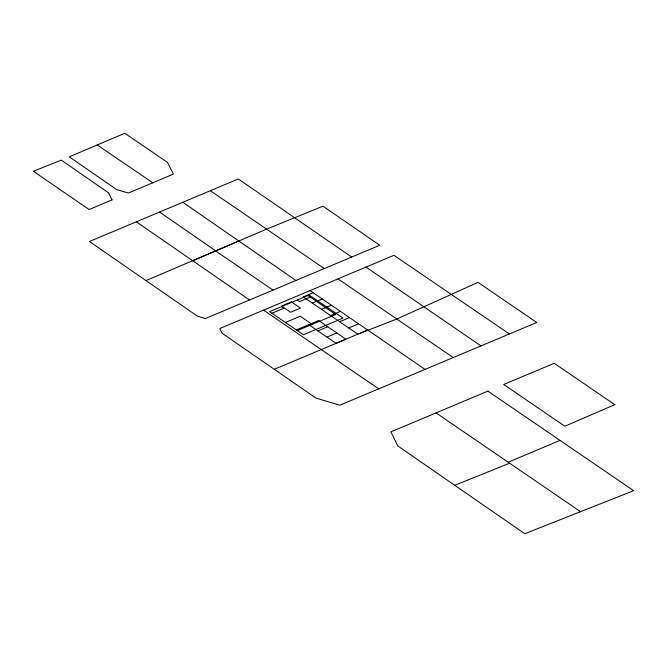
<?xml version="1.0" encoding="UTF-8"?>
<svg xmlns="http://www.w3.org/2000/svg" width="667" height="667" viewBox="0 0 667 667"><rect width="100%" height="100%" fill="white"/><g stroke="black" fill="none" stroke-linecap="round" stroke-linejoin="round"><path stroke-width="1" d="M192.671 260.714L266.225 229.298L322.986 206.186L379.765 245.239L205.394 318.534L197.44 316.166L89.436 241.496L238.319 178.956L351.684 257.062M146.006 280.607L238.828 241.004M97.24 144.947L69.235 156.837L116.55 189.545L128.322 193.055L173.395 174.12L167.5 162.398L124.821 133.267L97.24 144.947L152.76 182.775M509.405 333.967L339.786 405.194L315.925 398.082L222.094 333.208L219.793 328.531L393.947 255.344L509.405 333.967L536.752 322.469L477.981 282.358L396.548 319.134L357.804 334.175L303.243 296.907L313.131 292.755M271.953 313.265L283.825 308.271L281.441 306.645M310.28 297.14L299.641 301.617L297.257 299.992M312.339 303.118L322.219 298.966M285.426 322.469L300.258 316.233L311.172 323.687M321.427 309.33L331.316 305.178M296.34 329.923L318.668 320.535L345.948 339.17L336.06 343.33L308.779 324.696M330.524 315.541L340.412 311.389M297.365 330.615L335.659 314.499L307.904 295.514M317.876 330.907L327.755 326.747M339.62 321.752L349.508 317.6M326.963 337.118L336.852 332.958M348.716 327.964L358.596 323.812M274.312 369.318L367.692 330.023L425.037 369.393M508.179 462.214L560.022 440.387M454.761 485.301L509.638 463.206M324.287 268.551L210.347 190.712M453.218 357.537L337.961 278.856M215.591 250.917L273.028 290.12M310.038 290.604L367.692 330.023M436.051 412.898L580.54 511.689M263.565 310.147L378.714 388.844M365.983 267.083L480.924 345.89M182.808 202.251L295.906 280.499M159.521 212.023L215.741 250.875M136.326 221.803L249.533 299.983M614.782 404.661L564.857 426.23L503.735 384.484L554.21 363.29L614.782 404.661M112.006 199.892L89.128 209.513L33.35 171.261L61.289 160.147L108.521 192.796L112.006 199.892M291.379 301.901L281.491 306.053L290.587 312.264L300.475 308.112L291.379 301.901M309.129 294.997L269.568 311.631L303.435 334.767L342.996 318.134L309.129 294.997M487.885 391.12L390.879 431.874L397.749 445.881L524.796 533.733L633.65 490.687L487.885 391.12"/></g></svg>
